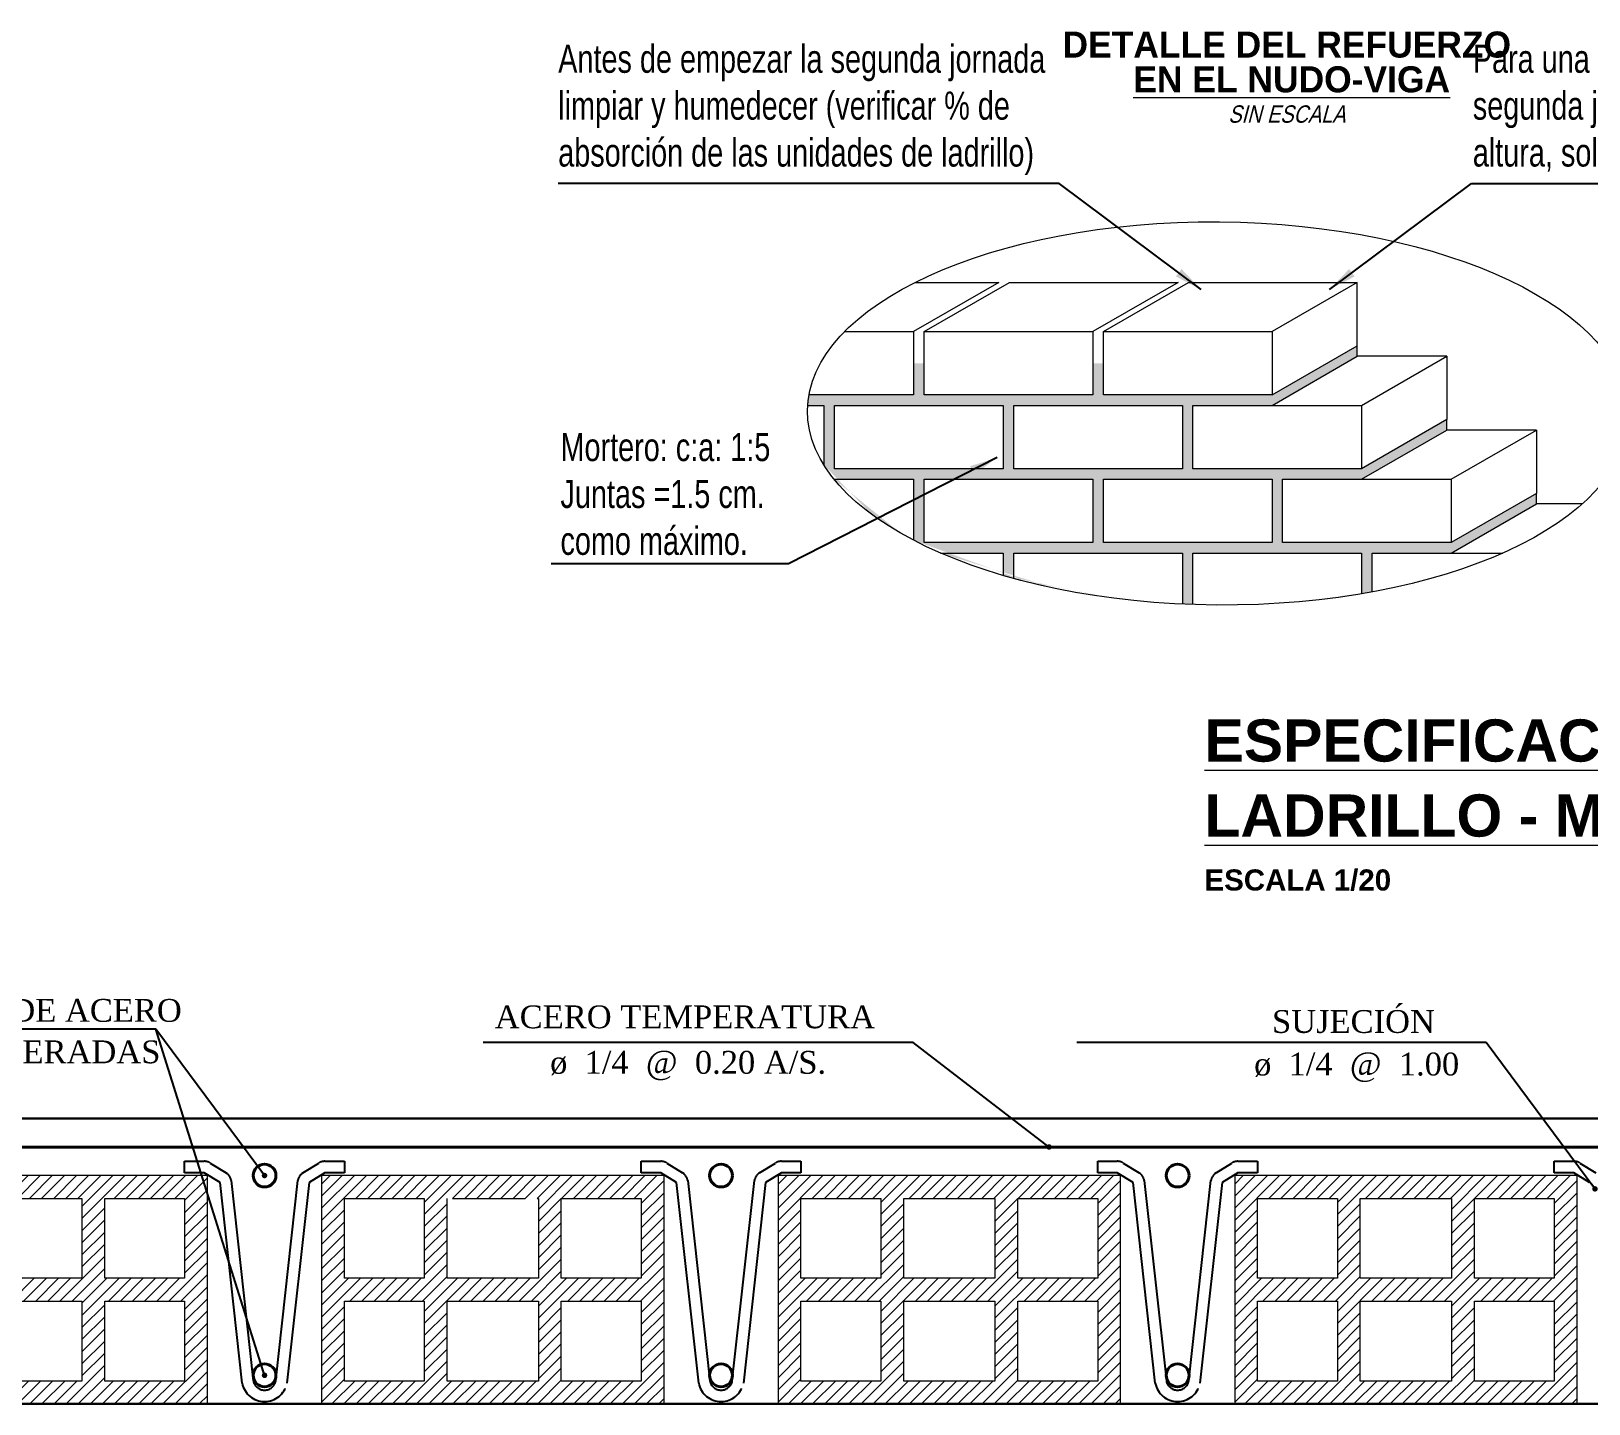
# Model space of a CAD drawing. Header units: millimetres. Extents: x -3570 to 5754, y -12788176 to 1214.
# Drawn here: x 3343.32 to 3348.86, y 1126.29 to 1131.17 of the extents above; entities that cross this region are included whole.
import ezdxf
from ezdxf import colors
from ezdxf.entities.mleader import LeaderData, LeaderLine
from ezdxf.enums import TextEntityAlignment as Align
from ezdxf.math import Vec2, Vec3

# ---------------------------------------------------------------- set-up
doc = ezdxf.new("R2010")
doc.units = ezdxf.units.MM
for name, pattern in [('0', [0]), ('DASHDOTX2', [2, 1, -0.5, 0, -0.5]), ('DASHED2', [93.75, 62.5, -31.25])]:
    doc.linetypes.add(name, pattern=pattern)
for name, color, linetype in [('.D1 cotas', 1, 'Continuous'), ('CIMIENTOCORR.', 160, '0'), ('COTA', 7, 'Continuous'), ('viguetas', 4, 'DASHDOTX2')]:
    doc.layers.add(name, color=color, linetype=linetype)
for name, color, linetype, lineweight in [('ACERO', 5, 'Continuous', 40), ('ACOTACIONES', 2, 'Continuous', 5), ('CUADRO INTERIOR', 133, 'Continuous', 0), ('DELGADOS', 8, 'Continuous', 0), ('G_Texto', 122, 'Continuous', 20), ('INDICADORES', 101, 'DASHED2', 13), ('LADRILLO', 30, 'Continuous', 0), ('relleno', 134, 'Continuous', 9), ('Texto', 7, 'Continuous', 5), ('vigas', 204, 'Continuous', 30)]:
    doc.layers.add(name, color=color, linetype=linetype, lineweight=lineweight)
doc.styles.add('ABEL', font='arial.ttf', dxfattribs={"oblique": 20})
doc.styles.add('Anot 2mm', font='ARIALN.TTF', dxfattribs={"height": 0.002})
doc.styles.add('BQR DETALLES', font='swisscl.ttf')
doc.styles.add('Lenin_Narrow', font='ARIALN.TTF')
doc.styles.add('LETRAS', font='arial.ttf')
doc.styles.add('STYLE4', font='times.ttf')
doc.styles.add('Titulo Detalles', font='swissb.ttf')
doc.styles.add('TITULOS', font='')
doc.styles.get('TITULOS').set_extended_font_data('Arial Black')
doc.dimstyles.new('COTASINT_25v', dxfattribs={"dimtxt": 0.032, "dimasz": 0.024, "dimexe": 0.032, "dimexo": 0.06, "dimgap": 0.00812, "dimtad": 1, "dimtih": 1, "dimtoh": 1, "dimzin": 4, "dimdsep": 46, "dimtxsty": 'ABEL', "dimblk": 'ARCHTICK', "dimcen": 0.02, "dimclrd": 256, "dimclre": 256, "dimclrt": 7, "dimadec": 0, "dimazin": 0, "dimtfac": 1, "dimtmove": 2, "dimatfit": 3, "dimldrblk": 'DOT', "dimfxl": 1, "dimtolj": 1, "dimtzin": 4, "dimarcsym": 0})
doc.dimstyles.new('INDICADORES', dxfattribs={"dimtxt": 0.08, "dimasz": 0.1, "dimexe": 0.25, "dimexo": 0.1, "dimgap": 0.05, "dimtad": 1, "dimzin": 4, "dimdsep": 46, "dimtxsty": 'LETRAS', "dimblk1": 'ARCHTICK', "dimblk2": 'ARCHTICK', "dimsah": 1, "dimcen": 0.02, "dimclrd": 8, "dimclre": 8, "dimclrt": 256, "dimadec": 0, "dimazin": 0, "dimtfac": 1, "dimtmove": 2, "dimatfit": 3, "dimfxl": 1, "dimtolj": 1, "dimtzin": 4, "dimarcsym": 0})

# ---------------------------------------------------------------- blocks, each defined once
blk = doc.blocks.new('_ArchTick')
at = {"color": 0, "linetype": 'Continuous', "const_width": 0.15}
blk.add_lwpolyline([(-0.5, -0.5), (0.5, 0.5)], dxfattribs=at)
blk = doc.blocks.new('_DotBlank')
at = {"layer": 'ACOTACIONES', "color": 0, "lineweight": -2}
blk.add_line((-0.5, 0), (-1, 0), dxfattribs=at)
blk.add_circle((0, 0), 0.5, dxfattribs=at)
blk = doc.blocks.new('detalleviga')
at = {"layer": 'G_Texto', "style": 'TITULOS', "width": 0.85}
for s, p in [('DETALLE DEL REFUERZO', (473.934082, 854.777533)), (' %%UEN EL NUDO-VIGA', (473.934082, 854.776745))]:
    blk.add_text(s, height=0.00059055, dxfattribs=at).set_placement(p, align=Align.MIDDLE_CENTER)
at = {"layer": 'G_Texto', "style": 'Lenin_Narrow', "oblique": 15}
blk.add_text('SIN ESCALA', height=0.0003937, dxfattribs=at).set_placement((473.934082, 854.775958), align=Align.MIDDLE_CENTER)
blk = doc.blocks.new('ESPECIFICACIONES LADRILLO MORTERO')
at = {"layer": 'LADRILLO', "linetype": 'ByBlock', "true_color": 0x636466}
h = blk.add_hatch(dxfattribs=at)
h.set_pattern_fill('AR-SAND', color=251, scale=0.0005, style=0)
h.set_pattern_definition([(37.5, (14.463203, 26.020359), (-0.00080001565, 0.02447066187), [0, -0.019304, 0, -0.02159, 0, -0.0206375]), (7.5, (14.463203, 26.02036), (0.02247616416, 0.03584125503), [0, -0.010414, 0, -0.017399, 0, -0.0066675]), (327.5, (14.447582, 26.020359), (0.03954961851, 7.185923e-05), [0, -0.00635, 0, -0.02286, 0, -0.029845]), (317.5, (14.447582, 26.02036), (0.0381778226, 0.01114646616), [0, -0.003175, 0, -0.014986, 0, -0.017145])])
edge = h.paths.add_edge_path()
edge.add_line((2235.2149, 881.0325), (2235.2149, 881.07))
edge.add_line((2235.2149, 881.07), (2234.9118, 880.895))
edge.add_line((2234.9118, 880.895), (2234.3118, 880.895))
edge.add_line((2234.3118, 880.895), (2234.3118, 881.12))
edge.add_line((2234.3118, 881.12), (2234.593, 881.12))
edge.add_line((2234.593, 881.12), (2234.8962, 881.295))
edge.add_line((2234.8962, 881.295), (2234.8962, 881.3325))
edge.add_line((2234.8962, 881.3325), (2234.593, 881.1575))
edge.add_line((2234.593, 881.1575), (2233.993, 881.1575))
edge.add_line((2233.993, 881.1575), (2233.993, 881.27))
edge.add_line((2233.993, 881.27), (2233.9555, 881.27))
edge.add_line((2233.9555, 881.27), (2233.9555, 881.1575))
edge.add_line((2233.9555, 881.1575), (2233.3555, 881.1575))
edge.add_line((2233.3555, 881.1575), (2233.3555, 881.27))
edge.add_line((2233.3555, 881.27), (2233.318, 881.27))
edge.add_line((2233.318, 881.27), (2233.318, 881.1575))
edge.add_line((2233.318, 881.1575), (2232.9458, 881.1575))
edge.add_ellipse((2234.4006, 881.0915), major_axis=(-1.46, 0.0111), ratio=0.466647, start_angle=-4.6292, end_angle=-1.4679)
edge.add_line((2232.9412, 881.12), (2232.9993, 881.12))
edge.add_line((2232.9993, 881.12), (2232.9993, 880.9085))
edge.add_ellipse((2234.4006, 881.0915), major_axis=(-1.46, 0.0111), ratio=0.466647, start_angle=16.506, end_angle=21.0141)
edge.add_line((2233.0358, 880.8575), (2233.318, 880.8575))
edge.add_line((2233.318, 880.8575), (2233.318, 880.6407))
edge.add_ellipse((2234.4006, 881.0915), major_axis=(-1.46, 0.0111), ratio=0.466647, start_angle=42.3459, end_angle=47.7024)
edge.add_line((2233.4142, 880.595), (2233.6368, 880.595))
edge.add_line((2233.6368, 880.595), (2233.6368, 880.5154))
edge.add_ellipse((2234.4006, 881.0915), major_axis=(-1.46, 0.0111), ratio=0.466647, start_angle=58.6589, end_angle=60.3702)
edge.add_line((2233.6743, 880.5048), (2233.6743, 880.595))
edge.add_line((2233.6743, 880.595), (2234.2743, 880.595))
edge.add_line((2234.2743, 880.595), (2234.2743, 880.4135))
edge.add_ellipse((2234.4006, 881.0915), major_axis=(-1.46, 0.0111), ratio=0.466647, start_angle=85.2398, end_angle=86.7155)
edge.add_line((2234.3118, 880.412), (2234.3118, 880.595))
edge.add_line((2234.3118, 880.595), (2234.9118, 880.595))
edge.add_line((2234.9118, 880.595), (2234.9118, 880.4503))
edge.add_ellipse((2234.4006, 881.0915), major_axis=(-1.46, 0.0111), ratio=0.466647, start_angle=110.698, end_angle=112.2774)
edge.add_line((2234.9493, 880.4569), (2234.9493, 880.595))
edge.add_line((2234.9493, 880.595), (2235.2305, 880.595))
edge.add_line((2235.2305, 880.595), (2235.5337, 880.77))
edge.add_line((2235.5337, 880.77), (2235.5337, 880.8075))
edge.add_line((2235.5337, 880.8075), (2235.2305, 880.6325))
edge.add_line((2235.2305, 880.6325), (2234.6305, 880.6325))
edge.add_line((2234.6305, 880.6325), (2234.6305, 880.8575))
edge.add_line((2234.6305, 880.8575), (2234.9118, 880.8575))
edge.add_line((2234.9118, 880.8575), (2235.2149, 881.0325))
h.paths.add_polyline_path([(2233.6743, 880.895), (2233.6743, 881.12), (2234.2743, 881.12), (2234.2743, 880.895)], flags=16)
h.paths.add_polyline_path([(2234.593, 880.8575), (2234.593, 880.6325), (2233.993, 880.6325), (2233.993, 880.8575)], flags=16)
h.paths.add_polyline_path([(2233.9555, 880.8575), (2233.9555, 880.6325), (2233.3555, 880.6325), (2233.3555, 880.8575)], flags=16)
h.paths.add_polyline_path([(2233.6368, 880.895), (2233.0368, 880.895), (2233.0368, 881.12), (2233.6368, 881.12)], flags=16)
at = {"layer": 'CUADRO INTERIOR'}
blk.add_ellipse((2234.4006, 881.0915), major_axis=(-1.46, 0.0111), ratio=0.466647, start_param=-1.570796, end_param=4.712389, dxfattribs=at)
at = {"layer": 'LADRILLO', "color": 30, "linetype": 'ByBlock', "true_color": 0xf26722}
for points in [[(2233.3228, 881.5575), (2233.6212, 881.5575), (2233.318, 881.3825)], [(2233.3555, 881.3825), (2233.6587, 881.5575), (2234.2587, 881.5575), (2233.9555, 881.3825)], [(2233.993, 881.3825), (2234.2962, 881.5575), (2234.8962, 881.5575), (2234.593, 881.3825)], [(2234.593, 881.1575), (2234.8962, 881.3325), (2234.8962, 881.5575), (2234.593, 881.3825)], [(2233.0726, 881.3825), (2233.318, 881.3825), (2233.318, 881.1575), (2232.9458, 881.1575)], [(2234.593, 881.12), (2234.8962, 881.295), (2234.8962, 881.3325)], [(2235.2149, 881.295), (2234.8962, 881.295)], [(2234.9118, 881.12), (2235.2149, 881.295), (2235.2149, 881.07), (2234.9118, 880.895)], [(2232.9412, 881.12), (2232.9993, 881.12), (2232.9993, 880.9085)], [(2234.9118, 880.8575), (2235.2149, 881.0325), (2235.2149, 881.07)], [(2235.5337, 881.0325), (2235.2149, 881.0325)], [(2235.2305, 880.8575), (2235.5337, 881.0325), (2235.5337, 880.8075), (2235.2305, 880.6325)], [(2233.0358, 880.8575), (2233.318, 880.8575), (2233.318, 880.6407)], [(2235.2305, 880.595), (2235.5337, 880.77), (2235.5337, 880.8075)], [(2235.6965, 880.77), (2235.5337, 880.77)], [(2233.4142, 880.595), (2233.6368, 880.595), (2233.6368, 880.5154)], [(2233.6743, 880.5048), (2233.6743, 880.595), (2234.2743, 880.595), (2234.2743, 880.4135)], [(2234.3118, 880.412), (2234.3118, 880.595), (2234.9118, 880.595), (2234.9118, 880.4503)], [(2234.9493, 880.4569), (2234.9493, 880.595), (2235.414, 880.595)]]:
    blk.add_lwpolyline(points, dxfattribs=at)
for points in [[(2233.3555, 881.3825), (2233.9555, 881.3825), (2233.9555, 881.1575), (2233.3555, 881.1575)], [(2233.993, 881.3825), (2234.593, 881.3825), (2234.593, 881.1575), (2233.993, 881.1575)], [(2233.0368, 881.12), (2233.6368, 881.12), (2233.6368, 880.895), (2233.0368, 880.895)], [(2233.6743, 881.12), (2234.2743, 881.12), (2234.2743, 880.895), (2233.6743, 880.895)], [(2234.3118, 881.12), (2234.9118, 881.12), (2234.9118, 880.895), (2234.3118, 880.895)], [(2233.3555, 880.8575), (2233.9555, 880.8575), (2233.9555, 880.6325), (2233.3555, 880.6325)], [(2233.993, 880.8575), (2234.593, 880.8575), (2234.593, 880.6325), (2233.993, 880.6325)], [(2234.6305, 880.8575), (2235.2305, 880.8575), (2235.2305, 880.6325), (2234.6305, 880.6325)]]:
    blk.add_lwpolyline(points, close=True, dxfattribs=at)
at = {"layer": 'G_Texto', "insert": (2234.3529, 879.3928), "char_height": 0.15, "attachment_point": 7, "style": 'Titulo Detalles'}
blk.add_mtext('\\pxqd;{\\LESPECIFICACIÓN\\P\\H0.066667x;\\P\\H15x;LADRILLO - MORTERO}\\P{\\H0.066667x;\\P\\H7.5x;ESCALA 1/20}', dxfattribs=at)
at = {"layer": 'Texto', "char_height": 0.1, "attachment_point": 7, "style": 'BQR DETALLES'}
for s, insert in [('Antes de empezar la segunda jornada\\Plimpiar y humedecer (verificar % de\\Pabsorción de las unidades de ladrillo)', (2232.0541, 881.9396)), ('Para una mejor adherencia para la\\Psegunda jornada, llenar a 1/2 de\\Paltura, solo para unidades macizas.', (2235.3072, 881.9396)), ('\\pxql;Mortero: c:a: 1:5\\PJuntas =1.5 cm.\\Pcomo máximo.', (2232.0622, 880.5873))]:
    blk.add_mtext(s, dxfattribs=dict(at, insert=insert))
at = {"layer": 'INDICADORES'}
for points in [[(2234.3411, 881.5322), (2233.8356, 881.9096), (2232.0541, 881.9096)], [(2234.797, 881.5322), (2235.3025, 881.9096), (2236.9525, 881.9096)], [(2233.6158, 880.9347), (2232.8733, 880.5573), (2232.0293, 880.5573)]]:
    blk.add_leader(points, dimstyle='INDICADORES', dxfattribs=at)
blk = doc.blocks.new('6')
at = {"layer": 'INDICADORES'}
h = blk.add_hatch(dxfattribs=at)
h.set_pattern_fill('ANSI31', color=256, scale=0.3, style=0)
h.set_pattern_definition([(45, (3124.564453, 1649.078315), (-0.026516504, 0.026516504), [])])
h.paths.add_polyline_path([(3292.8543, 1585.3725), (3293.2543, 1585.3725), (3293.2543, 1585.0225), (3292.8543, 1585.0225)], flags=16)
h.paths.add_polyline_path([(3292.8543, 1584.9225), (3293.2543, 1584.9225), (3293.2543, 1584.5725), (3292.8543, 1584.5725)], flags=16)
h.paths.add_polyline_path([(3293.3543, 1585.3725), (3293.7043, 1585.3725), (3293.7043, 1585.0225), (3293.3543, 1585.0225)], flags=16)
h.paths.add_polyline_path([(3293.3543, 1584.9225), (3293.7043, 1584.9225), (3293.7043, 1584.5725), (3293.3543, 1584.5725)], flags=16)
h.paths.add_polyline_path([(3292.3043, 1585.4725), (3292.3043, 1585.4457), (3292.4784, 1585.098), (3292.3464, 1584.9716), (3292.7111, 1584.9956), (3292.5792, 1584.8692), (3292.7916, 1584.4725), (3293.8043, 1584.4725), (3293.8043, 1585.4725)])
h.paths.add_polyline_path([(3292.7543, 1584.9225), (3292.6349, 1584.9225), (3292.5792, 1584.8692), (3292.738, 1584.5725), (3292.7543, 1584.5725)], flags=16)
h.paths.add_polyline_path([(3292.4784, 1585.098), (3292.4043, 1585.0269), (3292.4043, 1585.0225), (3292.7543, 1585.0225), (3292.7543, 1585.3725), (3292.4043, 1585.3725), (3292.4043, 1585.246)], flags=17)
at = {"layer": 'ACERO', "ltscale": 0.05}
blk.add_line((3301.3482, 1585.5975), (3292.2118, 1585.5975), dxfattribs=at)
at = {"layer": 'ACERO', "ltscale": 0.25}
for centre in [(3294.0543, 1585.4725), (3296.0543, 1585.4725), (3298.0543, 1585.4725), (3294.0543, 1584.5975), (3296.0543, 1584.5975), (3298.0543, 1584.5975)]:
    blk.add_circle(centre, 0.05, dxfattribs=at)
at = {"layer": 'DELGADOS'}
blk.add_lwpolyline([(3292.1584, 1585.7225), (3301.3824, 1585.7225)], dxfattribs=at)
at = {"layer": 'INDICADORES'}
for p, q in [((3294.3043, 1585.4351), (3294.3417, 1585.4725)), ((3294.3043, 1585.3821), (3294.3947, 1585.4725)), ((3294.3043, 1585.329), (3294.4477, 1585.4725)), ((3294.3043, 1585.276), (3294.5008, 1585.4725)), ((3294.4538, 1585.3725), (3294.5538, 1585.4725)), ((3294.5068, 1585.3725), (3294.6068, 1585.4725)), ((3294.5599, 1585.3725), (3294.6599, 1585.4725)), ((3294.6129, 1585.3725), (3294.7129, 1585.4725)), ((3294.6659, 1585.3725), (3294.7659, 1585.4725)), ((3294.719, 1585.3725), (3294.819, 1585.4725)), ((3294.7543, 1585.3017), (3294.925, 1585.4725)), ((3294.7543, 1585.3548), (3294.872, 1585.4725)), ((3294.8781, 1585.3725), (3294.9781, 1585.4725)), ((3294.9311, 1585.3725), (3295.0311, 1585.4725)), ((3294.9841, 1585.3725), (3295.0841, 1585.4725)), ((3295.0372, 1585.3725), (3295.1372, 1585.4725)), ((3295.0902, 1585.3725), (3295.1902, 1585.4725)), ((3295.1432, 1585.3725), (3295.2432, 1585.4725)), ((3295.1963, 1585.3725), (3295.2963, 1585.4725)), ((3295.2493, 1585.3725), (3295.3493, 1585.4725)), ((3295.2543, 1585.3244), (3295.4023, 1585.4725)), ((3295.3554, 1585.3725), (3295.4554, 1585.4725)), ((3295.4084, 1585.3725), (3295.5084, 1585.4725)), ((3295.4614, 1585.3725), (3295.5614, 1585.4725)), ((3295.5145, 1585.3725), (3295.6145, 1585.4725)), ((3295.5675, 1585.3725), (3295.6675, 1585.4725)), ((3295.6205, 1585.3725), (3295.7205, 1585.4725)), ((3295.6736, 1585.3725), (3295.7736, 1585.4725)), ((3295.7043, 1585.3502), (3295.8043, 1585.4502)), ((3296.3043, 1585.4351), (3296.3417, 1585.4725)), ((3296.3043, 1585.3821), (3296.3947, 1585.4725)), ((3296.3043, 1585.329), (3296.4477, 1585.4725)), ((3296.3043, 1585.276), (3296.5008, 1585.4725)), ((3296.4538, 1585.3725), (3296.5538, 1585.4725)), ((3296.5068, 1585.3725), (3296.6068, 1585.4725)), ((3296.5599, 1585.3725), (3296.6599, 1585.4725)), ((3296.6129, 1585.3725), (3296.7129, 1585.4725)), ((3296.6659, 1585.3725), (3296.7659, 1585.4725)), ((3296.719, 1585.3725), (3296.819, 1585.4725)), ((3296.7543, 1585.3017), (3296.925, 1585.4725)), ((3296.7543, 1585.3548), (3296.872, 1585.4725)), ((3296.8781, 1585.3725), (3296.9781, 1585.4725)), ((3296.9311, 1585.3725), (3297.0311, 1585.4725)), ((3296.9841, 1585.3725), (3297.0841, 1585.4725)), ((3297.0372, 1585.3725), (3297.1372, 1585.4725)), ((3297.0902, 1585.3725), (3297.1902, 1585.4725)), ((3297.1432, 1585.3725), (3297.2432, 1585.4725)), ((3297.1963, 1585.3725), (3297.2963, 1585.4725)), ((3297.2493, 1585.3725), (3297.3493, 1585.4725)), ((3297.2543, 1585.3244), (3297.4023, 1585.4725)), ((3297.3554, 1585.3725), (3297.4554, 1585.4725)), ((3297.4084, 1585.3725), (3297.5084, 1585.4725)), ((3297.4614, 1585.3725), (3297.5614, 1585.4725)), ((3297.5145, 1585.3725), (3297.6145, 1585.4725)), ((3297.5675, 1585.3725), (3297.6675, 1585.4725)), ((3297.6205, 1585.3725), (3297.7205, 1585.4725)), ((3297.6736, 1585.3725), (3297.7736, 1585.4725)), ((3297.7043, 1585.3502), (3297.8043, 1585.4502)), ((3298.3043, 1585.4351), (3298.3417, 1585.4725)), ((3298.3043, 1585.3821), (3298.3947, 1585.4725)), ((3298.3043, 1585.329), (3298.4477, 1585.4725)), ((3298.3043, 1585.276), (3298.5008, 1585.4725)), ((3298.4538, 1585.3725), (3298.5538, 1585.4725)), ((3298.5068, 1585.3725), (3298.6068, 1585.4725)), ((3298.5599, 1585.3725), (3298.6599, 1585.4725)), ((3298.6129, 1585.3725), (3298.7129, 1585.4725)), ((3298.6659, 1585.3725), (3298.7659, 1585.4725)), ((3298.719, 1585.3725), (3298.819, 1585.4725)), ((3298.7543, 1585.3017), (3298.925, 1585.4725)), ((3298.7543, 1585.3548), (3298.872, 1585.4725)), ((3298.8781, 1585.3725), (3298.9781, 1585.4725)), ((3298.9311, 1585.3725), (3299.0311, 1585.4725)), ((3298.9841, 1585.3725), (3299.0841, 1585.4725)), ((3299.0372, 1585.3725), (3299.1372, 1585.4725)), ((3299.0902, 1585.3725), (3299.1902, 1585.4725)), ((3299.1432, 1585.3725), (3299.2432, 1585.4725)), ((3299.1963, 1585.3725), (3299.2963, 1585.4725)), ((3299.2493, 1585.3725), (3299.3493, 1585.4725)), ((3299.2543, 1585.3244), (3299.4023, 1585.4725)), ((3299.3554, 1585.3725), (3299.4554, 1585.4725)), ((3299.4084, 1585.3725), (3299.5084, 1585.4725)), ((3299.4614, 1585.3725), (3299.5614, 1585.4725)), ((3299.5145, 1585.3725), (3299.6145, 1585.4725)), ((3299.5675, 1585.3725), (3299.6675, 1585.4725)), ((3299.6205, 1585.3725), (3299.7205, 1585.4725)), ((3299.6736, 1585.3725), (3299.7736, 1585.4725)), ((3299.7043, 1585.3502), (3299.8043, 1585.4502)), ((3295.2543, 1585.2714), (3295.3543, 1585.3714)), ((3295.7043, 1585.2971), (3295.8043, 1585.3971)), ((3297.2543, 1585.2714), (3297.3543, 1585.3714)), ((3297.7043, 1585.2971), (3297.8043, 1585.3971)), ((3299.2543, 1585.2714), (3299.3543, 1585.3714)), ((3299.7043, 1585.2971), (3299.8043, 1585.3971)), ((3294.3043, 1585.223), (3294.4043, 1585.323)), ((3294.7543, 1585.2487), (3294.8543, 1585.3487)), ((3294.7543, 1585.1957), (3294.8543, 1585.2957)), ((3295.2543, 1585.2184), (3295.3543, 1585.3184)), ((3295.7043, 1585.2441), (3295.8043, 1585.3441)), ((3295.7043, 1585.1911), (3295.8043, 1585.2911)), ((3296.3043, 1585.223), (3296.4043, 1585.323)), ((3296.7543, 1585.2487), (3296.8543, 1585.3487)), ((3296.7543, 1585.1957), (3296.8543, 1585.2957)), ((3297.2543, 1585.2184), (3297.3543, 1585.3184)), ((3297.7043, 1585.2441), (3297.8043, 1585.3441)), ((3297.7043, 1585.1911), (3297.8043, 1585.2911)), ((3298.3043, 1585.223), (3298.4043, 1585.323)), ((3298.7543, 1585.2487), (3298.8543, 1585.3487)), ((3298.7543, 1585.1957), (3298.8543, 1585.2957)), ((3299.2543, 1585.2184), (3299.3543, 1585.3184)), ((3299.7043, 1585.2441), (3299.8043, 1585.3441)), ((3299.7043, 1585.1911), (3299.8043, 1585.2911)), ((3294.3043, 1585.1699), (3294.4043, 1585.2699)), ((3294.7543, 1585.1426), (3294.8543, 1585.2426)), ((3295.2543, 1585.1653), (3295.3543, 1585.2653)), ((3295.7043, 1585.138), (3295.8043, 1585.238)), ((3296.3043, 1585.1699), (3296.4043, 1585.2699)), ((3296.7543, 1585.1426), (3296.8543, 1585.2426)), ((3297.2543, 1585.1653), (3297.3543, 1585.2653)), ((3297.7043, 1585.138), (3297.8043, 1585.238)), ((3298.3043, 1585.1699), (3298.4043, 1585.2699)), ((3298.7543, 1585.1426), (3298.8543, 1585.2426)), ((3299.2543, 1585.1653), (3299.3543, 1585.2653)), ((3299.7043, 1585.138), (3299.8043, 1585.238)), ((3294.3043, 1585.1169), (3294.4043, 1585.2169)), ((3294.3043, 1585.0639), (3294.4043, 1585.1639)), ((3294.7543, 1585.0896), (3294.8543, 1585.1896)), ((3295.2543, 1585.1123), (3295.3543, 1585.2123)), ((3295.2543, 1585.0593), (3295.3543, 1585.1593)), ((3295.7043, 1585.085), (3295.8043, 1585.185)), ((3296.3043, 1585.1169), (3296.4043, 1585.2169)), ((3296.3043, 1585.0639), (3296.4043, 1585.1639)), ((3296.7543, 1585.0896), (3296.8543, 1585.1896)), ((3297.2543, 1585.1123), (3297.3543, 1585.2123)), ((3297.2543, 1585.0593), (3297.3543, 1585.1593)), ((3297.7043, 1585.085), (3297.8043, 1585.185)), ((3298.3043, 1585.1169), (3298.4043, 1585.2169)), ((3298.3043, 1585.0639), (3298.4043, 1585.1639)), ((3298.7543, 1585.0896), (3298.8543, 1585.1896)), ((3299.2543, 1585.1123), (3299.3543, 1585.2123)), ((3299.2543, 1585.0593), (3299.3543, 1585.1593)), ((3299.7043, 1585.085), (3299.8043, 1585.185)), ((3294.3043, 1585.0108), (3294.4043, 1585.1108)), ((3294.7543, 1585.0366), (3294.8543, 1585.1366)), ((3295.1705, 1584.9225), (3295.3543, 1585.1062)), ((3295.7043, 1585.032), (3295.8043, 1585.132)), ((3296.3043, 1585.0108), (3296.4043, 1585.1108)), ((3296.7543, 1585.0366), (3296.8543, 1585.1366)), ((3297.1705, 1584.9225), (3297.3543, 1585.1062)), ((3297.7043, 1585.032), (3297.8043, 1585.132)), ((3298.3043, 1585.0108), (3298.4043, 1585.1108)), ((3298.7543, 1585.0366), (3298.8543, 1585.1366)), ((3299.1705, 1584.9225), (3299.3543, 1585.1062)), ((3299.7043, 1585.032), (3299.8043, 1585.132)), ((3294.3043, 1584.9578), (3294.4043, 1585.0578)), ((3294.3043, 1584.9048), (3294.422, 1585.0225)), ((3294.3043, 1584.8517), (3294.475, 1585.0225)), ((3294.4281, 1584.9225), (3294.5281, 1585.0225)), ((3294.4811, 1584.9225), (3294.5811, 1585.0225)), ((3294.5341, 1584.9225), (3294.6341, 1585.0225)), ((3294.5872, 1584.9225), (3294.6872, 1585.0225)), ((3294.6402, 1584.9225), (3294.7402, 1585.0225)), ((3294.6932, 1584.9225), (3294.8543, 1585.0835)), ((3294.7463, 1584.9225), (3294.8543, 1585.0305)), ((3294.7543, 1584.8775), (3294.8993, 1585.0225)), ((3294.7543, 1584.8244), (3294.9523, 1585.0225)), ((3294.9054, 1584.9225), (3295.0054, 1585.0225)), ((3294.9584, 1584.9225), (3295.0584, 1585.0225)), ((3295.0114, 1584.9225), (3295.1114, 1585.0225)), ((3295.0645, 1584.9225), (3295.1645, 1585.0225)), ((3295.1175, 1584.9225), (3295.2175, 1585.0225)), ((3295.2236, 1584.9225), (3295.3543, 1585.0532)), ((3295.2543, 1584.9002), (3295.3766, 1585.0225)), ((3295.2543, 1584.8471), (3295.4296, 1585.0225)), ((3295.3827, 1584.9225), (3295.4827, 1585.0225)), ((3295.4357, 1584.9225), (3295.5357, 1585.0225)), ((3295.4887, 1584.9225), (3295.5887, 1585.0225)), ((3295.5418, 1584.9225), (3295.6418, 1585.0225)), ((3295.5948, 1584.9225), (3295.6948, 1585.0225)), ((3295.6478, 1584.9225), (3295.8043, 1585.079)), ((3295.7009, 1584.9225), (3295.8043, 1585.0259)), ((3296.3043, 1584.9578), (3296.4043, 1585.0578)), ((3296.3043, 1584.9048), (3296.422, 1585.0225)), ((3296.3043, 1584.8517), (3296.475, 1585.0225)), ((3296.4281, 1584.9225), (3296.5281, 1585.0225)), ((3296.4811, 1584.9225), (3296.5811, 1585.0225)), ((3296.5341, 1584.9225), (3296.6341, 1585.0225)), ((3296.5872, 1584.9225), (3296.6872, 1585.0225)), ((3296.6402, 1584.9225), (3296.7402, 1585.0225)), ((3296.6932, 1584.9225), (3296.8543, 1585.0835)), ((3296.7463, 1584.9225), (3296.8543, 1585.0305)), ((3296.7543, 1584.8775), (3296.8993, 1585.0225)), ((3296.7543, 1584.8244), (3296.9523, 1585.0225)), ((3296.9054, 1584.9225), (3297.0054, 1585.0225)), ((3296.9584, 1584.9225), (3297.0584, 1585.0225)), ((3297.0114, 1584.9225), (3297.1114, 1585.0225)), ((3297.0645, 1584.9225), (3297.1645, 1585.0225)), ((3297.1175, 1584.9225), (3297.2175, 1585.0225)), ((3297.2236, 1584.9225), (3297.3543, 1585.0532)), ((3297.2543, 1584.9002), (3297.3766, 1585.0225)), ((3297.2543, 1584.8471), (3297.4296, 1585.0225)), ((3297.3827, 1584.9225), (3297.4827, 1585.0225)), ((3297.4357, 1584.9225), (3297.5357, 1585.0225)), ((3297.4887, 1584.9225), (3297.5887, 1585.0225)), ((3297.5418, 1584.9225), (3297.6418, 1585.0225)), ((3297.5948, 1584.9225), (3297.6948, 1585.0225)), ((3297.6478, 1584.9225), (3297.8043, 1585.079)), ((3297.7009, 1584.9225), (3297.8043, 1585.0259)), ((3298.3043, 1584.9578), (3298.4043, 1585.0578)), ((3298.3043, 1584.9048), (3298.422, 1585.0225)), ((3298.3043, 1584.8517), (3298.475, 1585.0225)), ((3298.4281, 1584.9225), (3298.5281, 1585.0225)), ((3298.4811, 1584.9225), (3298.5811, 1585.0225)), ((3298.5341, 1584.9225), (3298.6341, 1585.0225)), ((3298.5872, 1584.9225), (3298.6872, 1585.0225)), ((3298.6402, 1584.9225), (3298.7402, 1585.0225)), ((3298.6932, 1584.9225), (3298.8543, 1585.0835)), ((3298.7463, 1584.9225), (3298.8543, 1585.0305)), ((3298.7543, 1584.8775), (3298.8993, 1585.0225)), ((3298.7543, 1584.8244), (3298.9523, 1585.0225)), ((3298.9054, 1584.9225), (3299.0054, 1585.0225)), ((3298.9584, 1584.9225), (3299.0584, 1585.0225)), ((3299.0114, 1584.9225), (3299.1114, 1585.0225)), ((3299.0645, 1584.9225), (3299.1645, 1585.0225)), ((3299.1175, 1584.9225), (3299.2175, 1585.0225)), ((3299.2236, 1584.9225), (3299.3543, 1585.0532)), ((3299.2543, 1584.9002), (3299.3766, 1585.0225)), ((3299.2543, 1584.8471), (3299.4296, 1585.0225)), ((3299.3827, 1584.9225), (3299.4827, 1585.0225)), ((3299.4357, 1584.9225), (3299.5357, 1585.0225)), ((3299.4887, 1584.9225), (3299.5887, 1585.0225)), ((3299.5418, 1584.9225), (3299.6418, 1585.0225)), ((3299.5948, 1584.9225), (3299.6948, 1585.0225)), ((3299.6478, 1584.9225), (3299.8043, 1585.079)), ((3299.7009, 1584.9225), (3299.8043, 1585.0259)), ((3295.7043, 1584.8729), (3295.8043, 1584.9729)), ((3297.7043, 1584.8729), (3297.8043, 1584.9729)), ((3299.7043, 1584.8729), (3299.8043, 1584.9729)), ((3294.3043, 1584.7987), (3294.4043, 1584.8987)), ((3295.2543, 1584.7941), (3295.3543, 1584.8941)), ((3295.7043, 1584.8199), (3295.8043, 1584.9199)), ((3296.3043, 1584.7987), (3296.4043, 1584.8987)), ((3297.2543, 1584.7941), (3297.3543, 1584.8941)), ((3297.7043, 1584.8199), (3297.8043, 1584.9199)), ((3298.3043, 1584.7987), (3298.4043, 1584.8987)), ((3299.2543, 1584.7941), (3299.3543, 1584.8941)), ((3299.7043, 1584.8199), (3299.8043, 1584.9199)), ((3294.3043, 1584.7457), (3294.4043, 1584.8457)), ((3294.7543, 1584.7714), (3294.8543, 1584.8714)), ((3294.7543, 1584.7184), (3294.8543, 1584.8184)), ((3295.2543, 1584.7411), (3295.3543, 1584.8411)), ((3295.7043, 1584.7668), (3295.8043, 1584.8668)), ((3295.7043, 1584.7138), (3295.8043, 1584.8138)), ((3296.3043, 1584.7457), (3296.4043, 1584.8457)), ((3296.7543, 1584.7714), (3296.8543, 1584.8714)), ((3296.7543, 1584.7184), (3296.8543, 1584.8184)), ((3297.2543, 1584.7411), (3297.3543, 1584.8411)), ((3297.7043, 1584.7668), (3297.8043, 1584.8668)), ((3297.7043, 1584.7138), (3297.8043, 1584.8138)), ((3298.3043, 1584.7457), (3298.4043, 1584.8457)), ((3298.7543, 1584.7714), (3298.8543, 1584.8714)), ((3298.7543, 1584.7184), (3298.8543, 1584.8184)), ((3299.2543, 1584.7411), (3299.3543, 1584.8411)), ((3299.7043, 1584.7668), (3299.8043, 1584.8668)), ((3299.7043, 1584.7138), (3299.8043, 1584.8138)), ((3294.3043, 1584.6926), (3294.4043, 1584.7926)), ((3294.7543, 1584.6653), (3294.8543, 1584.7653)), ((3295.2543, 1584.688), (3295.3543, 1584.788)), ((3295.7043, 1584.6608), (3295.8043, 1584.7608)), ((3296.3043, 1584.6926), (3296.4043, 1584.7926)), ((3296.7543, 1584.6653), (3296.8543, 1584.7653)), ((3297.2543, 1584.688), (3297.3543, 1584.788)), ((3297.7043, 1584.6608), (3297.8043, 1584.7608)), ((3298.3043, 1584.6926), (3298.4043, 1584.7926)), ((3298.7543, 1584.6653), (3298.8543, 1584.7653)), ((3299.2543, 1584.688), (3299.3543, 1584.788)), ((3299.7043, 1584.6608), (3299.8043, 1584.7608)), ((3294.3043, 1584.6396), (3294.4043, 1584.7396)), ((3294.3043, 1584.5866), (3294.4043, 1584.6866)), ((3294.7543, 1584.6123), (3294.8543, 1584.7123)), ((3295.2543, 1584.635), (3295.3543, 1584.735)), ((3295.2543, 1584.582), (3295.3543, 1584.682)), ((3295.7043, 1584.6077), (3295.8043, 1584.7077)), ((3296.3043, 1584.6396), (3296.4043, 1584.7396)), ((3296.3043, 1584.5866), (3296.4043, 1584.6866)), ((3296.7543, 1584.6123), (3296.8543, 1584.7123)), ((3297.2543, 1584.635), (3297.3543, 1584.735)), ((3297.2543, 1584.582), (3297.3543, 1584.682)), ((3297.7043, 1584.6077), (3297.8043, 1584.7077)), ((3298.3043, 1584.6396), (3298.4043, 1584.7396)), ((3298.3043, 1584.5866), (3298.4043, 1584.6866)), ((3298.7543, 1584.6123), (3298.8543, 1584.7123)), ((3299.2543, 1584.635), (3299.3543, 1584.735)), ((3299.2543, 1584.582), (3299.3543, 1584.682)), ((3299.7043, 1584.6077), (3299.8043, 1584.7077)), ((3294.3043, 1584.5335), (3294.4043, 1584.6335)), ((3294.6675, 1584.4725), (3294.8543, 1584.6593)), ((3295.1978, 1584.4725), (3295.3543, 1584.629)), ((3295.6221, 1584.4725), (3295.8043, 1584.6547)), ((3296.3043, 1584.5335), (3296.4043, 1584.6335)), ((3296.6675, 1584.4725), (3296.8543, 1584.6593)), ((3297.1978, 1584.4725), (3297.3543, 1584.629)), ((3297.6221, 1584.4725), (3297.8043, 1584.6547)), ((3298.3043, 1584.5335), (3298.4043, 1584.6335)), ((3298.6675, 1584.4725), (3298.8543, 1584.6593)), ((3299.1978, 1584.4725), (3299.3543, 1584.629)), ((3299.6221, 1584.4725), (3299.8043, 1584.6547)), ((3294.3043, 1584.4805), (3294.4043, 1584.5805)), ((3294.3493, 1584.4725), (3294.4493, 1584.5725)), ((3294.4023, 1584.4725), (3294.5023, 1584.5725)), ((3294.4554, 1584.4725), (3294.5554, 1584.5725)), ((3294.5084, 1584.4725), (3294.6084, 1584.5725)), ((3294.5614, 1584.4725), (3294.6614, 1584.5725)), ((3294.6145, 1584.4725), (3294.7145, 1584.5725)), ((3294.7205, 1584.4725), (3294.8543, 1584.6062)), ((3294.7736, 1584.4725), (3294.8736, 1584.5725)), ((3294.8266, 1584.4725), (3294.9266, 1584.5725)), ((3294.8796, 1584.4725), (3294.9796, 1584.5725)), ((3294.9327, 1584.4725), (3295.0327, 1584.5725)), ((3294.9857, 1584.4725), (3295.0857, 1584.5725)), ((3295.0387, 1584.4725), (3295.1387, 1584.5725)), ((3295.0918, 1584.4725), (3295.1918, 1584.5725)), ((3295.1448, 1584.4725), (3295.2448, 1584.5725)), ((3295.2509, 1584.4725), (3295.3543, 1584.5759)), ((3295.3039, 1584.4725), (3295.4039, 1584.5725)), ((3295.3569, 1584.4725), (3295.4569, 1584.5725)), ((3295.41, 1584.4725), (3295.51, 1584.5725)), ((3295.463, 1584.4725), (3295.563, 1584.5725)), ((3295.516, 1584.4725), (3295.616, 1584.5725)), ((3295.5691, 1584.4725), (3295.6691, 1584.5725)), ((3295.6751, 1584.4725), (3295.8043, 1584.6017)), ((3295.7282, 1584.4725), (3295.8043, 1584.5486)), ((3296.3043, 1584.4805), (3296.4043, 1584.5805)), ((3296.3493, 1584.4725), (3296.4493, 1584.5725)), ((3296.4023, 1584.4725), (3296.5023, 1584.5725)), ((3296.4554, 1584.4725), (3296.5554, 1584.5725)), ((3296.5084, 1584.4725), (3296.6084, 1584.5725)), ((3296.5614, 1584.4725), (3296.6614, 1584.5725)), ((3296.6145, 1584.4725), (3296.7145, 1584.5725)), ((3296.7205, 1584.4725), (3296.8543, 1584.6062)), ((3296.7736, 1584.4725), (3296.8736, 1584.5725)), ((3296.8266, 1584.4725), (3296.9266, 1584.5725)), ((3296.8796, 1584.4725), (3296.9796, 1584.5725)), ((3296.9327, 1584.4725), (3297.0327, 1584.5725)), ((3296.9857, 1584.4725), (3297.0857, 1584.5725)), ((3297.0387, 1584.4725), (3297.1387, 1584.5725)), ((3297.0918, 1584.4725), (3297.1918, 1584.5725)), ((3297.1448, 1584.4725), (3297.2448, 1584.5725)), ((3297.2509, 1584.4725), (3297.3543, 1584.5759)), ((3297.3039, 1584.4725), (3297.4039, 1584.5725)), ((3297.3569, 1584.4725), (3297.4569, 1584.5725)), ((3297.41, 1584.4725), (3297.51, 1584.5725)), ((3297.463, 1584.4725), (3297.563, 1584.5725)), ((3297.516, 1584.4725), (3297.616, 1584.5725)), ((3297.5691, 1584.4725), (3297.6691, 1584.5725)), ((3297.6751, 1584.4725), (3297.8043, 1584.6017)), ((3297.7282, 1584.4725), (3297.8043, 1584.5486)), ((3298.3043, 1584.4805), (3298.4043, 1584.5805)), ((3298.3493, 1584.4725), (3298.4493, 1584.5725)), ((3298.4023, 1584.4725), (3298.5023, 1584.5725)), ((3298.4554, 1584.4725), (3298.5554, 1584.5725)), ((3298.5084, 1584.4725), (3298.6084, 1584.5725)), ((3298.5614, 1584.4725), (3298.6614, 1584.5725)), ((3298.6145, 1584.4725), (3298.7145, 1584.5725)), ((3298.7205, 1584.4725), (3298.8543, 1584.6062)), ((3298.7736, 1584.4725), (3298.8736, 1584.5725)), ((3298.8266, 1584.4725), (3298.9266, 1584.5725)), ((3298.8796, 1584.4725), (3298.9796, 1584.5725)), ((3298.9327, 1584.4725), (3299.0327, 1584.5725)), ((3298.9857, 1584.4725), (3299.0857, 1584.5725)), ((3299.0387, 1584.4725), (3299.1387, 1584.5725)), ((3299.0918, 1584.4725), (3299.1918, 1584.5725)), ((3299.1448, 1584.4725), (3299.2448, 1584.5725)), ((3299.2509, 1584.4725), (3299.3543, 1584.5759)), ((3299.3039, 1584.4725), (3299.4039, 1584.5725)), ((3299.3569, 1584.4725), (3299.4569, 1584.5725)), ((3299.41, 1584.4725), (3299.51, 1584.5725)), ((3299.463, 1584.4725), (3299.563, 1584.5725)), ((3299.516, 1584.4725), (3299.616, 1584.5725)), ((3299.5691, 1584.4725), (3299.6691, 1584.5725)), ((3299.6751, 1584.4725), (3299.8043, 1584.6017)), ((3299.7282, 1584.4725), (3299.8043, 1584.5486)), ((3295.7812, 1584.4725), (3295.8043, 1584.4956)), ((3297.7812, 1584.4725), (3297.8043, 1584.4956)), ((3299.7812, 1584.4725), (3299.8043, 1584.4956))]:
    blk.add_line(p, q, dxfattribs=at)
at = {"layer": 'relleno'}
for points in [[(3292.7916, 1584.4725), (3293.8043, 1584.4725), (3293.8043, 1585.4725), (3292.3043, 1585.4725), (3292.3043, 1585.4457)], [(3295.2493, 1585.3725), (3295.2543, 1585.3725), (3295.2543, 1585.0225), (3294.8543, 1585.0225), (3294.8543, 1585.3725)], [(3294.8781, 1585.3725), (3295.1963, 1585.3725)]]:
    blk.add_lwpolyline(points, dxfattribs=at)
for points in [[(3295.8043, 1584.4725), (3295.8043, 1585.4725), (3294.3043, 1585.4725), (3294.3043, 1584.4725)], [(3297.8043, 1584.4725), (3297.8043, 1585.4725), (3296.3043, 1585.4725), (3296.3043, 1584.4725)], [(3299.8043, 1584.4725), (3299.8043, 1585.4725), (3298.3043, 1585.4725), (3298.3043, 1584.4725)], [(3292.8543, 1585.3725), (3293.2543, 1585.3725), (3293.2543, 1585.0225), (3292.8543, 1585.0225)], [(3293.3543, 1585.3725), (3293.7043, 1585.3725), (3293.7043, 1585.0225), (3293.3543, 1585.0225)], [(3294.4043, 1585.3725), (3294.7543, 1585.3725), (3294.7543, 1585.0225), (3294.4043, 1585.0225)], [(3295.3543, 1585.3725), (3295.7043, 1585.3725), (3295.7043, 1585.0225), (3295.3543, 1585.0225)], [(3296.4043, 1585.3725), (3296.7543, 1585.3725), (3296.7543, 1585.0225), (3296.4043, 1585.0225)], [(3296.8543, 1585.3725), (3297.2543, 1585.3725), (3297.2543, 1585.0225), (3296.8543, 1585.0225)], [(3297.3543, 1585.3725), (3297.7043, 1585.3725), (3297.7043, 1585.0225), (3297.3543, 1585.0225)], [(3298.4043, 1585.3725), (3298.7543, 1585.3725), (3298.7543, 1585.0225), (3298.4043, 1585.0225)], [(3298.8543, 1585.3725), (3299.2543, 1585.3725), (3299.2543, 1585.0225), (3298.8543, 1585.0225)], [(3299.3543, 1585.3725), (3299.7043, 1585.3725), (3299.7043, 1585.0225), (3299.3543, 1585.0225)], [(3292.8543, 1584.9225), (3293.2543, 1584.9225), (3293.2543, 1584.5725), (3292.8543, 1584.5725)], [(3293.3543, 1584.9225), (3293.7043, 1584.9225), (3293.7043, 1584.5725), (3293.3543, 1584.5725)], [(3294.4043, 1584.9225), (3294.7543, 1584.9225), (3294.7543, 1584.5725), (3294.4043, 1584.5725)], [(3294.8543, 1584.9225), (3295.2543, 1584.9225), (3295.2543, 1584.5725), (3294.8543, 1584.5725)], [(3295.3543, 1584.9225), (3295.7043, 1584.9225), (3295.7043, 1584.5725), (3295.3543, 1584.5725)], [(3296.4043, 1584.9225), (3296.7543, 1584.9225), (3296.7543, 1584.5725), (3296.4043, 1584.5725)], [(3296.8543, 1584.9225), (3297.2543, 1584.9225), (3297.2543, 1584.5725), (3296.8543, 1584.5725)], [(3297.3543, 1584.9225), (3297.7043, 1584.9225), (3297.7043, 1584.5725), (3297.3543, 1584.5725)], [(3298.4043, 1584.9225), (3298.7543, 1584.9225), (3298.7543, 1584.5725), (3298.4043, 1584.5725)], [(3298.8543, 1584.9225), (3299.2543, 1584.9225), (3299.2543, 1584.5725), (3298.8543, 1584.5725)], [(3299.3543, 1584.9225), (3299.7043, 1584.9225), (3299.7043, 1584.5725), (3299.3543, 1584.5725)]]:
    blk.add_lwpolyline(points, close=True, dxfattribs=at)
at = {"layer": 'vigas'}
for p, q in [((3301.3824, 1585.7225), (3292.1584, 1585.7225)), ((3300.9765, 1584.4725), (3292.7916, 1584.4725))]:
    blk.add_line(p, q, dxfattribs=at)
at = {"layer": 'viguetas', "ltscale": 0.25}
for p, q in [((3293.7043, 1585.485), (3293.7043, 1585.535)), ((3293.7043, 1585.535), (3293.7899, 1585.535)), ((3293.8164, 1585.5274), (3293.8859, 1585.484)), ((3294.2226, 1585.484), (3294.2921, 1585.5274)), ((3294.3186, 1585.535), (3294.4043, 1585.535)), ((3294.4043, 1585.535), (3294.4043, 1585.485)), ((3295.7043, 1585.485), (3295.7043, 1585.535)), ((3295.7043, 1585.535), (3295.7899, 1585.535)), ((3295.8164, 1585.5274), (3295.8859, 1585.484)), ((3296.2226, 1585.484), (3296.2921, 1585.5274)), ((3296.3186, 1585.535), (3296.4043, 1585.535)), ((3296.4043, 1585.535), (3296.4043, 1585.485)), ((3297.7043, 1585.485), (3297.7043, 1585.535)), ((3297.7043, 1585.535), (3297.7899, 1585.535)), ((3297.8164, 1585.5274), (3297.8859, 1585.484)), ((3298.2226, 1585.484), (3298.2921, 1585.5274)), ((3298.3186, 1585.535), (3298.4043, 1585.535)), ((3298.4043, 1585.535), (3298.4043, 1585.485)), ((3299.7043, 1585.485), (3299.7043, 1585.535)), ((3299.7043, 1585.535), (3299.7899, 1585.535)), ((3299.8164, 1585.5274), (3299.8859, 1585.484)), ((3293.7899, 1585.485), (3293.7043, 1585.485)), ((3293.8594, 1585.4416), (3293.7899, 1585.485)), ((3294.3186, 1585.485), (3294.2491, 1585.4416)), ((3294.4043, 1585.485), (3294.3186, 1585.485)), ((3295.7899, 1585.485), (3295.7043, 1585.485)), ((3295.8594, 1585.4416), (3295.7899, 1585.485)), ((3296.3186, 1585.485), (3296.2491, 1585.4416)), ((3296.4043, 1585.485), (3296.3186, 1585.485)), ((3297.7899, 1585.485), (3297.7043, 1585.485)), ((3297.8594, 1585.4416), (3297.7899, 1585.485)), ((3298.3186, 1585.485), (3298.2491, 1585.4416)), ((3298.4043, 1585.485), (3298.3186, 1585.485)), ((3299.7899, 1585.485), (3299.7043, 1585.485)), ((3299.8594, 1585.4416), (3299.7899, 1585.485))]:
    blk.add_line(p, q, dxfattribs=at)
at = {"layer": 'viguetas', "linetype": 'ByBlock', "ltscale": 0.25}
for p, q in [((3293.9562, 1584.5631), (3293.8594, 1585.4416)), ((3293.9085, 1585.4513), (3294.0052, 1584.5728)), ((3294.1033, 1584.5728), (3294.2001, 1585.4513)), ((3294.2491, 1585.4416), (3294.1524, 1584.5631)), ((3295.9562, 1584.5631), (3295.8594, 1585.4416)), ((3295.9085, 1585.4513), (3296.0052, 1584.5728)), ((3296.1033, 1584.5728), (3296.2001, 1585.4513)), ((3296.2491, 1585.4416), (3296.1524, 1584.5631)), ((3297.9562, 1584.5631), (3297.8594, 1585.4416)), ((3297.9085, 1585.4513), (3298.0052, 1584.5728)), ((3298.1033, 1584.5728), (3298.2001, 1585.4513)), ((3298.2491, 1585.4416), (3298.1524, 1584.5631))]:
    blk.add_line(p, q, dxfattribs=at)
at = {"layer": 'viguetas', "ltscale": 0.25}
for centre, radius, start, end in [((3293.7899, 1585.485), 0.05, 57.99462, 90), ((3294.3186, 1585.485), 0.05, 90, 122.00538), ((3295.7899, 1585.485), 0.05, 57.99462, 90), ((3296.3186, 1585.485), 0.05, 90, 122.00538), ((3297.7899, 1585.485), 0.05, 57.99462, 90), ((3298.3186, 1585.485), 0.05, 90, 122.00538), ((3299.7899, 1585.485), 0.05, 57.99462, 90), ((3293.8594, 1585.4416), 0.05, 11.20288, 57.99462), ((3294.2491, 1585.4416), 0.05, 122.00538, 168.79712), ((3295.8594, 1585.4416), 0.05, 11.20288, 57.99462), ((3296.2491, 1585.4416), 0.05, 122.00538, 168.79712), ((3297.8594, 1585.4416), 0.05, 11.20288, 57.99462), ((3298.2491, 1585.4416), 0.05, 122.00538, 168.79712), ((3294.0543, 1584.5825), 0.1, 191.20288, 348.79712), ((3294.0543, 1584.5825), 0.05, 191.20288, 348.79712), ((3296.0543, 1584.5825), 0.1, 191.20288, 348.79712), ((3296.0543, 1584.5825), 0.05, 191.20288, 348.79712), ((3298.0543, 1584.5825), 0.1, 191.20288, 348.79712), ((3298.0543, 1584.5825), 0.05, 191.20288, 348.79712)]:
    blk.add_arc(centre, radius, start, end, dxfattribs=at)
at = {"layer": 'COTA', "style": 'STYLE4'}
for s, p in [('VER DISTRIBUCIÓN DE ACERO', (3292.5946, 1586.2104)), ('ACERO TEMPERATURA', (3295.8959, 1586.1675)), ('SUJECIÓN', (3298.8247, 1586.1621)), ('PLANTA LOSAS ALIGERADAS', (3292.5408, 1586.0142)), ('ø  1/4  @  0.20 A/S.', (3295.9099, 1585.9548)), ('ø  1/4  @  1.00', (3298.8387, 1585.9473))]:
    blk.add_text(s, height=0.1, dxfattribs=at).set_placement(p, align=Align.MIDDLE)
at = {"layer": 'DELGADOS'}
for points, override in [([(3294.0543, 1585.4725), (3293.5778, 1586.1144), (3291.5761, 1586.1144)], {"dimtad": 0}), ([(3294.0543, 1584.5975), (3293.5778, 1586.1144)], {"dimgap": 0.00812, "dimtad": 0}), ([(3297.4913, 1585.5975), (3296.8955, 1586.056), (3295.0125, 1586.056)], {"dimtad": 0}), ([(3299.8828, 1585.4141), (3299.4064, 1586.056), (3297.6129, 1586.056)], {"dimtad": 0})]:
    blk.add_leader(points, dimstyle='COTASINT_25v', override=override, dxfattribs=at)
blk = doc.blocks.new('11042300')
at = {"layer": '.D1 cotas'}
ml = blk.add_multileader_mtext('Standard', dxfattribs=at)
ml.set_content('ACERO NEGATIVO\\PDEL ALIGERADO', color=7, style='Anot 2mm')
ml.set_leader_properties(color=1)
ml.build(insert=Vec2(0, 0))
ml.multileader.update_dxf_attribs({"text_left_attachment_type": 6, "text_right_attachment_type": 6, "dogleg_length": 0.005, "arrow_head_size": 0.02, "scale": 10})
ctx = ml.context
ctx.base_point, ctx.scale, ctx.char_height, ctx.arrow_head_size, ctx.landing_gap_size, ctx.plane_origin = Vec3(659.6613, 713.2477), 10, 0.02, 0.02, 0.02, Vec3(660.0209, 713.1279)
ctx.left_attachment, ctx.right_attachment, ctx.text_align_type = 6, 6, 2
notes = []
notes.append((ctx, [(0, (1, 1, 0), (659.9566, 713.2477), (-1, 0), 0.05, [(0, [(660.0209, 713.1279)], 0, [])])]))
ctx.mtext.insert, ctx.mtext.width, ctx.mtext.alignment, ctx.mtext.flow_direction = Vec3(659.8866, 713.2717), 0.258707, 3, 5
ml = blk.add_multileader_mtext('Standard', dxfattribs=at)
ml.set_content('%%C DE TEMPERATURA\\PDEL ALIGERADO', color=7, style='Anot 2mm')
ml.set_leader_properties(color=1)
ml.set_arrow_properties(name='DOTBLANK')
ml.build(insert=Vec2(0, 0))
ml.multileader.update_dxf_attribs({"text_left_attachment_type": 6, "text_right_attachment_type": 6, "dogleg_length": 0.005, "arrow_head_size": 0.02, "scale": 10})
ctx = ml.context
ctx.base_point, ctx.scale, ctx.char_height, ctx.arrow_head_size, ctx.landing_gap_size, ctx.plane_origin = Vec3(658.9936, 713.2419), 10, 0.02, 0.02, 0.02, Vec3(659.3825, 713.122)
ctx.left_attachment, ctx.right_attachment, ctx.text_align_type = 6, 6, 2
notes.append((ctx, [(0, (1, 1, 0), (659.3181, 713.2419), (-1, 0), 0.05, [(0, [(659.3825, 713.122)], 0, [])])]))
ctx.mtext.insert, ctx.mtext.width, ctx.mtext.alignment, ctx.mtext.flow_direction = Vec3(659.2481, 713.2659), 0.258707, 3, 5
ml = blk.add_multileader_mtext('Standard', dxfattribs=at)
ml.set_content('%%C DE VIGA', color=7, style='Anot 2mm')
ml.set_leader_properties(color=1)
ml.build(insert=Vec2(0, 0))
ml.multileader.update_dxf_attribs({"text_left_attachment_type": 6, "text_right_attachment_type": 6, "dogleg_length": 0.005, "arrow_head_size": 0.02, "scale": 10})
ctx = ml.context
ctx.base_point, ctx.scale, ctx.char_height, ctx.arrow_head_size, ctx.landing_gap_size, ctx.plane_origin = Vec3(659.3613, 712.8823), 10, 0.02, 0.02, 0.02, Vec3(659.627, 713.0929)
ctx.left_attachment, ctx.right_attachment, ctx.text_align_type = 6, 6, 2
notes.append((ctx, [(0, (1, 1, 0), (659.5675, 712.8823), (-1, 0), 0.05, [(0, [(659.627, 713.0929)], 0, [])])]))
ctx.mtext.insert, ctx.mtext.width, ctx.mtext.alignment, ctx.mtext.flow_direction = Vec3(659.4975, 712.9063), 0.117403, 3, 5
ml = blk.add_multileader_mtext('Standard', dxfattribs=at)
ml.set_content('LOSA ALIGERADA', color=7, style='Anot 2mm')
ml.set_leader_properties(color=1)
ml.build(insert=Vec2(0, 0))
ml.multileader.update_dxf_attribs({"text_left_attachment_type": 6, "text_right_attachment_type": 6, "dogleg_length": 0.005, "arrow_head_size": 0.02, "scale": 10})
ctx = ml.context
ctx.base_point, ctx.scale, ctx.char_height, ctx.arrow_head_size, ctx.landing_gap_size, ctx.plane_origin = Vec3(658.9948, 712.8753), 10, 0.02, 0.02, 0.02, Vec3(659.3171, 713.0117)
ctx.left_attachment, ctx.right_attachment, ctx.text_align_type = 6, 6, 2
notes.append((ctx, [(0, (1, 1, 0), (659.2819, 712.8753), (-1, 0), 0.05, [(0, [(659.3171, 713.0117)], 0, [])])]))
ctx.mtext.insert, ctx.mtext.width, ctx.mtext.alignment, ctx.mtext.flow_direction = Vec3(659.2119, 712.8993), 0.210778, 3, 5
for ctx, leaders in notes:
    for number, flags, end, landing, length, lines in leaders:
        leader = LeaderData()
        leader.index, (leader.has_last_leader_line, leader.has_dogleg_vector, leader.attachment_direction) = number, flags
        leader.last_leader_point, leader.dogleg_vector, leader.dogleg_length = Vec3(end), Vec3(landing), length
        for number, points, colour, breaks in lines:
            line = LeaderLine()
            line.index, line.vertices, line.color, line.breaks = number, Vec3.list(points), colors.encode_raw_color(colour), breaks
            leader.lines.append(line)
        ctx.leaders.append(leader)

msp = doc.modelspace()

# ---------------------------------------------------------------- block references
at = {"layer": '.D1 cotas', "xscale": 156.9413937248551, "yscale": 156.9413937248551, "zscale": 156.9413937248551}
msp.add_blockref('detalleviga', (-71032.0942, -133018.8567, -27605.3833), dxfattribs=at)
msp.add_blockref('ESPECIFICACIONES LADRILLO MORTERO', (1113.1357, 248.7171))
at = {"xscale": 5, "yscale": 5, "zscale": 5}
msp.add_blockref('11042300', (55.2042, -2436.6346, 10728.3383), dxfattribs=at)
at = {"layer": 'CIMIENTOCORR.', "xscale": 0.8118970191959105, "yscale": 0.8118970191959105, "zscale": 0.8118970191959105}
msp.add_blockref('6', (669.7124, -160.142), dxfattribs=at)

doc.saveas('drawing.dxf')
